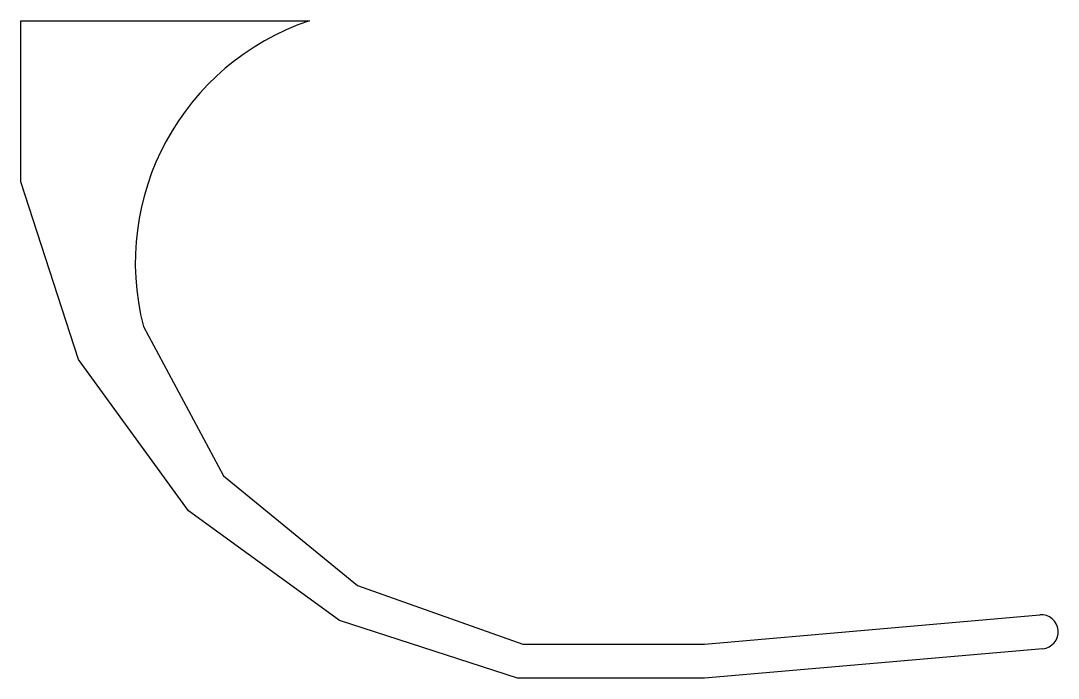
# Model space of a CAD drawing. Header units: millimetres. Extents: x -569 to 41, y 302 to 690.
import ezdxf

# ---------------------------------------------------------------- set-up
doc = ezdxf.new("R2010")
doc.units = ezdxf.units.MM

msp = doc.modelspace()

# ---------------------------------------------------------------- linework, layer by layer
at = {"color": 7, "linetype": 'Continuous', "lineweight": 25}
for p, q in [((-569.5, 594.74), (-569.5, 689.74)), ((-569.5, 689.74), (-399.5, 689.74)), ((-535.49, 490.06), (-569.5, 594.74)), ((-497.29, 509.53), (-450.19, 421.62)), ((-470.79, 401.02), (-535.49, 490.06)), ((-450.19, 421.62), (-371.23, 356.96)), ((-381.74, 336.32), (-470.79, 401.02)), ((-371.23, 356.96), (-273.88, 322.42)), ((-277.06, 302.31), (-381.74, 336.32)), ((-167, 322.38), (30.5, 339.66)), ((-273.88, 322.42), (-167, 322.38)), ((32.24, 319.74), (-167, 302.31)), ((-167, 302.31), (-277.06, 302.31))]:
    msp.add_line(p, q, dxfattribs=at)
for centre, radius, start, end in [((-351.6, 547.11), 150.46, 108.56346, 194.46509), ((31.37, 329.7), 10, 275, 95)]:
    msp.add_arc(centre, radius, start, end, dxfattribs=at)

doc.saveas('drawing.dxf')
